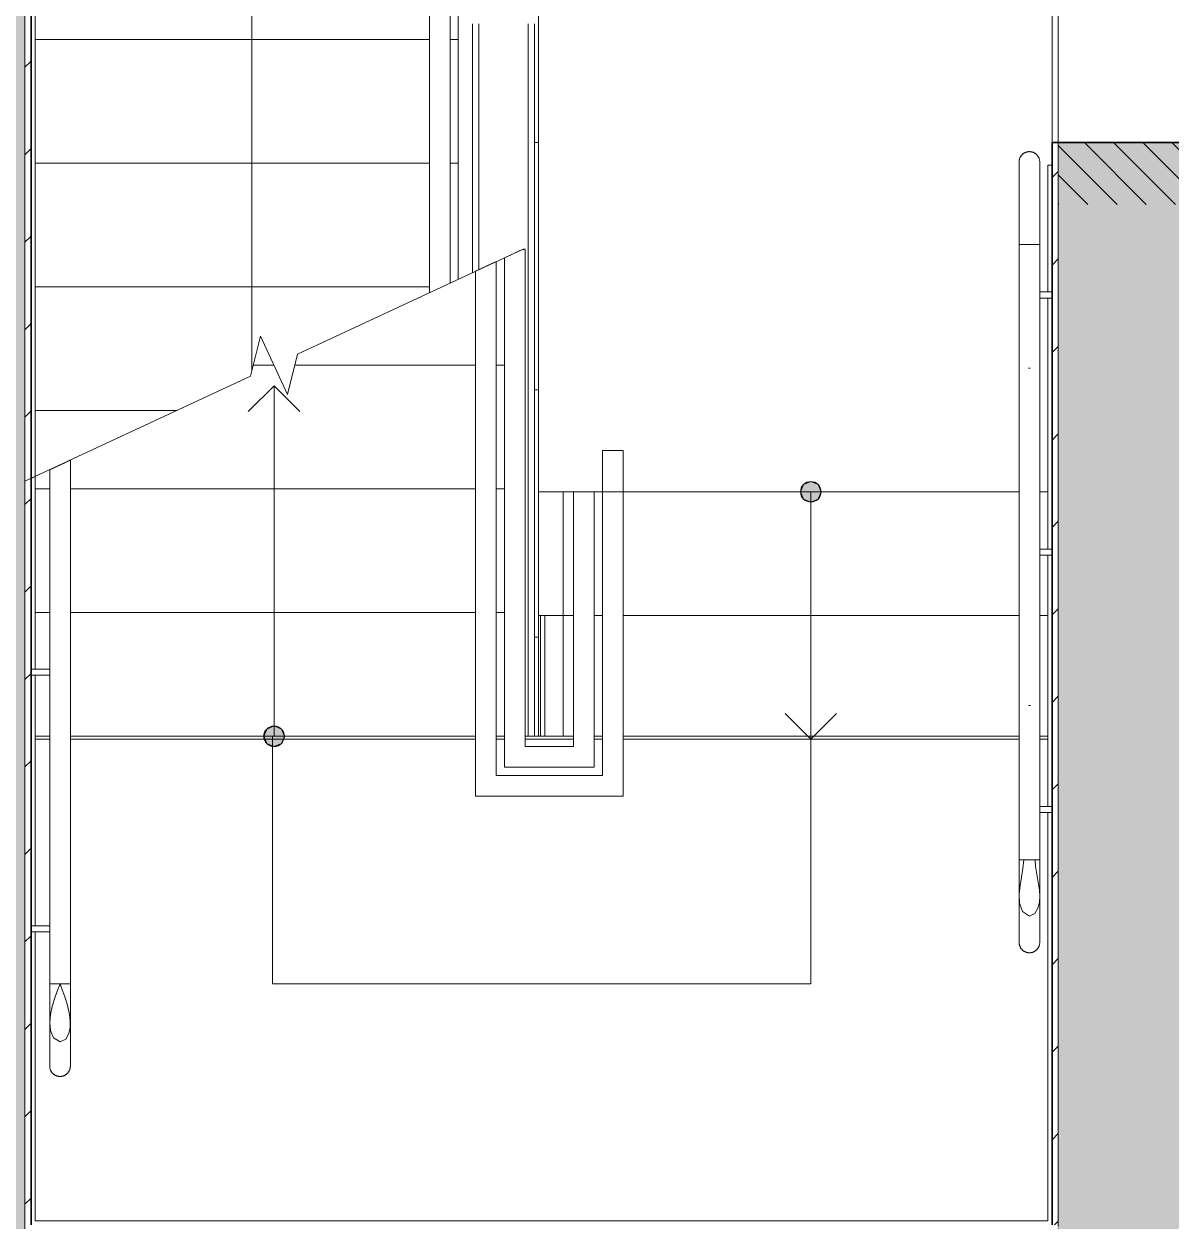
# Model space of a CAD drawing. Header units: millimetres. Extents: x -215207 to 92095, y -30385 to 123050.
# Drawn here: x 66757 to 69537, y 15385 to 18288 of the extents above; entities that cross this region are included whole.
import ezdxf

# ---------------------------------------------------------------- set-up
doc = ezdxf.new("R2010")
doc.units = ezdxf.units.MM
doc.linetypes.add('ADSK_Линия сетки', pattern=[25, 20, -2.5, 0, -2.5])
doc.linetypes.add('ADSK_Штриховая_ш2 п1_5', pattern=[4.5, 3, -1.5])
for name, color, linetype, lineweight in [('Двери', 7, 'Continuous', 9), ('Лестницы', 7, 'Continuous', 9), ('Ограждение', 7, 'Continuous', 9), ('Оси', 7, 'Continuous', 9), ('Перекрытие', 7, 'Continuous', 20), ('Стены внутренние', 7, 'Continuous', 20), ('Стены наружные', 7, 'Continuous', 20), ('Стены штриховка', 7, 'Continuous', 9), ('Стрелки вверх', 7, 'Continuous', 20)]:
    doc.layers.add(name, color=color, linetype=linetype, lineweight=lineweight)
doc.layers.add('Двери открывание', color=7, linetype='Continuous', lineweight=9, true_color=0xc0c0c0)
pattern_1 = [(0, (42335, 35), (500, 500), [1.676, -498.324]), (0, (42105, 55), (500, 500), [1.676, -498.324]), (0, (42110, 135), (500, 500), [5, -495]), (0, (42235, 115), (500, 500), [1.676, -498.324]), (0, (42465, 185), (500, 500), [1.676, -498.324]), (0, (42160, 250), (500, 500), [1.676, -498.324]), (0, (42055, 265), (500, 500), [1.676, -498.324]), (0, (42160, 180), (500, 500), [1.676, -498.324]), (0, (42215, 210), (500, 500), [1.676, -498.324]), (0, (42170, 25), (500, 500), [1.676, -498.324]), (0, (42250, 55), (500, 500), [1.676, -498.324]), (0, (42345, 265), (500, 500), [1.676, -498.324]), (0, (42425, 320), (500, 500), [1.676, -498.324]), (0, (42170, 400), (500, 500), [1.676, -498.324]), (0, (42230, 310), (500, 500), [1.676, -498.324]), (0, (42360, 380), (500, 500), [1.676, -498.324]), (0, (42415, 95), (500, 500), [5, -495]), (0, (42435, 160), (500, 500), [1.676, -498.324]), (0, (42350, 110), (500, 500), [1.676, -498.324]), (0, (42475, 380), (500, 500), [1.676, -498.324]), (0, (42400, 240), (500, 500), [1.676, -498.324]), (0, (42375, 175), (500, 500), [1.676, -498.324]), (0, (42305, 140), (500, 500), [1.676, -498.324]), (0, (42185, 335), (500, 500), [1.676, -498.324]), (0, (42125, 325), (500, 500), [1.676, -498.324]), (0, (42040, 410), (500, 500), [1.676, -498.324]), (0, (42295, 405), (500, 500), [1.676, -498.324]), (0, (42280, 325), (500, 500), [1.676, -498.324]), (0, (42295, 235), (500, 500), [1.676, -498.324]), (0, (42095, 180), (500, 500), [1.676, -498.324]), (0, (42050, 110), (500, 500), [1.676, -498.324]), (0, (42040, 35), (500, 500), [1.676, -498.324]), (0, (42435, 285), (500, 500), [1.676, -498.324]), (0, (42475, 445), (500, 500), [1.676, -498.324]), (0, (42365, 460), (500, 500), [1.676, -498.324]), (0, (42305, 435), (500, 500), [1.676, -498.324]), (0, (42120, 450), (500, 500), [1.676, -498.324]), (0, (42035, 330), (500, 500), [1.676, -498.324]), (0, (42100, 375), (500, 500), [1.676, -498.324]), (45, (42160, 115), (0, 499.9994), [7.071, -700.035]), (26.565, (42165, 120), (500.0009, 500), [11.181, -1106.854]), (26.565, (42175, 125), (500.0009, 500), [11.181, -1106.854]), (0, (42185, 130), (500, 500), [10, -490]), (296.565, (42195, 130), (500, -500.0009), [11.181, -1106.854]), (270, (42200, 120), (500, -500), [5, -495]), (213.69, (42200, 115), (-500.0004, -499.99923), [18.028, -1784.748]), (225, (42185, 105), (6e-14, -499.9994), [7.071, -700.035]), (153.435, (42180, 100), (-500.0005, -0.0004), [11.181, -1106.854]), (135, (42170, 105), (-499.9994, 6e-14), [7.071, -700.035]), (135, (42165, 110), (-499.9994, 6e-14), [7.071, -700.035]), (270, (42405, 65), (500, -500), [10, -490]), (45, (42375, 55), (0, 499.9994), [7.071, -700.035]), (225, (42405, 50), (6e-14, -499.9994), [14.142, -692.964]), (180, (42385, 35), (-500, -500), [10, -490]), (90, (42370, 40), (-500, 500), [5, -495]), (135, (42375, 35), (-499.9994, 6e-14), [7.071, -700.035]), (63.435, (42370, 45), (-0.0004, 500.0005), [11.181, -1106.854]), (206.565, (42395, 40), (-500.0009, -500), [11.181, -1106.854]), (270, (42405, 55), (500, -500), [5, -495]), (0, (42395, 65), (500, 500), [10, -490]), (18.435, (42380, 60), (999.99934, 500.00095), [15.811, -1565.327]), (296.565, (42365, 365), (500, -500.0009), [11.181, -1106.854]), (45, (42335, 355), (0, 499.9994), [7.071, -700.035]), (225, (42365, 350), (6e-14, -499.9994), [14.142, -692.964]), (153.435, (42345, 335), (-500.0005, -0.0004), [11.181, -1106.854]), (90, (42330, 340), (-500, 500), [5, -495]), (180, (42335, 340), (-500, -500), [5, -495]), (63.435, (42330, 345), (-0.0004, 500.0005), [11.181, -1106.854]), (206.565, (42355, 340), (-500.0009, -500), [11.181, -1106.854]), (225, (42370, 355), (6e-14, -499.9994), [7.071, -700.035]), (0, (42355, 365), (500, 500), [10, -490]), (18.435, (42340, 360), (999.99934, 500.00095), [15.811, -1565.327]), (315, (42135, 440), (499.9994, 0), [7.071, -700.035]), (45, (42110, 430), (0, 499.9994), [7.071, -700.035]), (225, (42140, 425), (6e-14, -499.9994), [14.142, -692.964]), (180, (42120, 415), (-500, -500), [10, -490]), (90, (42105, 420), (-500, 500), [5, -495]), (135, (42110, 415), (-499.9994, 6e-14), [7.071, -700.035]), (45, (42105, 425), (0, 499.9994), [7.071, -700.035]), (180, (42130, 415), (-500, -500), [10, -490]), (270, (42140, 435), (500, -500), [10, -490]), (0, (42125, 440), (500, 500), [10, -490]), (26.565, (42115, 435), (500.0009, 500), [11.181, -1106.854])]
pattern_2 = [(45, (42000, 8e-11), (-106.066, 106.066), [])]
pattern_3 = [(0, (0, 0), (0, 600), []), (90, (0, 0), (-600, 4e-14), [])]

# ---------------------------------------------------------------- blocks, each defined once
blk = doc.blocks.new('Дверь_Alumark_двупольная с глухим окном_S50 - Дн-3л_1_5_1700х2650_Пр_фрамуга__Антипаника-7511127-План 1 этажа _Пищеблок_ - Привязка мокрых точек')
at = {"layer": 'Двери', "lineweight": 20, "true_color": 0xff0000}
h = blk.add_hatch(dxfattribs=at)
h.set_pattern_fill('FP_14', color=1, style=0, pattern_type=2)
h.set_pattern_definition([(45, (0, 0), (-35.3553, 35.3553), [])])
h.paths.add_polyline_path([(1125, -275), (1125, 275), (975, 275), (975, -275)])
h.paths.add_polyline_path([(-725, 275), (-875, 275), (-875, -275), (-725, -275)])
at = {"layer": 'Двери', "lineweight": 35}
for p, q in [((874, 1253), (842, 1253)), ((842, 1253), (842, 1243)), ((883, 1263), (874, 1263)), ((874, 1263), (874, 1253)), ((883, 1169), (883, 1263)), ((842, 1243), (833, 1243)), ((833, 1243), (833, 1169)), ((833, 1169), (850, 1169)), ((850, 1169), (850, 1187)), ((850, 1187), (874, 1187)), ((874, 1187), (874, 1169)), ((874, 1169), (883, 1169)), ((-624, 903), (-633, 903)), ((-633, 903), (-633, 829)), ((-592, 913), (-624, 913)), ((-624, 913), (-624, 903)), ((-583, 923), (-592, 923)), ((-592, 923), (-592, 913)), ((-583, 829), (-583, 923)), ((-624, 847), (-624, 829)), ((-600, 847), (-624, 847)), ((-600, 829), (-600, 847)), ((-624, 829), (-633, 829)), ((-583, 829), (-600, 829)), ((-633, 389), (-633, 295)), ((-624, 389), (-633, 389)), ((-624, 371), (-624, 389)), ((-600, 389), (-600, 371)), ((-583, 389), (-600, 389)), ((-583, 315), (-583, 389)), ((833, 389), (833, 315)), ((833, 389), (850, 389)), ((850, 389), (850, 371)), ((874, 389), (883, 389)), ((874, 371), (874, 389)), ((883, 295), (883, 389)), ((-600, 371), (-624, 371)), ((850, 371), (874, 371)), ((-633, 295), (-624, 295)), ((-624, 295), (-624, 305)), ((-624, 305), (-592, 305)), ((-592, 305), (-592, 315)), ((-592, 315), (-583, 315)), ((833, 315), (842, 315)), ((842, 315), (842, 305)), ((842, 305), (874, 305)), ((874, 305), (874, 295)), ((874, 295), (883, 295))]:
    blk.add_line(p, q, dxfattribs=at)
at = {"layer": 'Двери'}
for p, q in [((833, 1169), (833, 389)), ((850, 371), (850, 1187)), ((850, 1187), (874, 1187)), ((874, 1187), (874, 371)), ((883, 389), (883, 1169)), ((-624, 847), (-624, 371)), ((-600, 847), (-624, 847)), ((-600, 371), (-600, 847)), ((-633, 829), (-633, 389)), ((-583, 389), (-583, 829)), ((-624, 371), (-600, 371)), ((874, 371), (850, 371)), ((-725, 275), (-725, 225)), ((-705, 275), (-725, 275)), ((-705, 225), (-705, 275)), ((-658, 275), (-705, 275)), ((-705, 275), (-705, 225)), ((-658, 266), (-658, 275)), ((-643, 266), (-658, 266)), ((-643, 234), (-643, 266)), ((908, 266), (893, 266)), ((893, 266), (893, 234)), ((908, 275), (908, 266)), ((955, 275), (908, 275)), ((975, 275), (955, 275)), ((955, 275), (955, 225)), ((955, 225), (955, 275)), ((975, 225), (975, 275)), ((-633, 234), (-643, 234)), ((-633, 225), (-633, 234)), ((893, 234), (883, 234)), ((883, 234), (883, 225)), ((-725, 225), (-705, 225)), ((-705, 225), (-633, 225)), ((883, 225), (955, 225)), ((955, 225), (975, 225))]:
    blk.add_line(p, q, dxfattribs=at)
at = {"layer": 'Двери', "linetype": 'ADSK_Штриховая_ш2 п1_5'}
for p, q in [((-725, 275), (-875, 275)), ((-725, -275), (-725, 275)), ((1125, 275), (975, 275)), ((975, 275), (975, -275)), ((-875, -275), (-725, -275)), ((975, -275), (1125, -275))]:
    blk.add_line(p, q, dxfattribs=at)
at = {"layer": 'Двери открывание'}
for centre, radius, start, end in [((903, 295), 948, 91.2089, 180), ((-653, 295), 608, 360, 88.1149)]:
    blk.add_arc(centre, radius, start, end, dxfattribs=at)
blk = doc.blocks.new('Ограждение - Ограждение-533052-План 1 этажа _Пищеблок_ - Привязка мокрых точек')
at = {"layer": 'Ограждение'}
for p, q in [((25966.5, 17741.8), (25921.5, 17720.8)), ((25966.5, 17741.8), (25921.5, 17720.8)), ((25971.5, 17741.8), (25966.5, 17741.8)), ((25971.5, 17741.8), (25966.5, 17741.8)), ((25971.5, 16535.3), (25971.5, 17741.8)), ((25921.5, 16485.3), (25921.5, 17720.8)), ((25959, 17738.3), (25934, 17726.6)), ((25934, 17726.1), (25934, 17726.6)), ((25959, 17736.6), (25959, 17738.3)), ((26089, 17153.3), (26139, 17153.3)), ((26089, 17153.3), (26089, 16535.3)), ((26139, 17153.3), (26139, 16485.3)), ((26089, 16535.3), (25971.5, 16535.3)), ((26139, 16485.3), (25921.5, 16485.3))]:
    blk.add_line(p, q, dxfattribs=at)
blk = doc.blocks.new('Тип верхнего поручня - Верхний поручень_Внутренний_-533061-План 1 этажа _Пищеблок_ - Привязка мокрых точек')
at = {"layer": 'Ограждение'}
for p, q in [((25901.5, 17711.5), (25851.5, 17688.2)), ((25901.5, 16565.7), (25901.5, 17711.5)), ((25851.5, 16565.7), (25851.5, 17688.2)), ((26209, 17153.3), (26159, 17153.3)), ((26159, 17153.3), (26159, 16465.3)), ((26209, 17153.3), (26209, 16415.3)), ((25851.5, 16415.3), (25851.5, 16565.7)), ((25901.5, 16465.3), (25901.5, 16565.7)), ((26001.9, 16465.3), (25901.5, 16465.3)), ((26159, 16465.3), (26001.9, 16465.3)), ((26001.9, 16415.3), (25851.5, 16415.3)), ((26209, 16415.3), (26001.9, 16415.3))]:
    blk.add_line(p, q, dxfattribs=at)
blk = doc.blocks.new('Тип перил - Перила_Внутренний_-1136443-План 1 этажа _Пищеблок_ - Привязка мокрых точек')
at = {"layer": 'Ограждение'}
for p, q in [((26159, 17253.3), (26159, 17153.3)), ((26186.4, 17253.3), (26181.7, 17253.3)), ((26209, 17153.3), (26209, 17253.3))]:
    blk.add_line(p, q, dxfattribs=at)
blk = doc.blocks.new('Тип перил - Перила_Внутренний_-V4-План 1 этажа _Пищеблок_ - Привязка мокрых точек')
at = {"layer": 'Ограждение'}
for p, q in [((26209, 17253.3), (26159, 17253.3)), ((26159, 17253.3), (26159, 17153.3)), ((26209, 17253.3), (26209, 17153.3))]:
    blk.add_line(p, q, dxfattribs=at)
blk = doc.blocks.new('Ограждение - Ограждение-2091208-План 1 этажа _Пищеблок_ - Привязка мокрых точек')
at = {"layer": 'Ограждение'}
for p, q in [((25809.4, 19760.3), (25844, 19760.3)), ((25809.4, 19450.3), (25809.4, 19760.3)), ((25809.4, 17668.5), (25809.4, 19450.3))]:
    blk.add_line(p, q, dxfattribs=at)
blk = doc.blocks.new('Тип верхнего поручня - Верхний поручень_Внутренний_-2091241-План 1 этажа _Пищеблок_ - Привязка мокрых точек')
at = {"layer": 'Ограждение'}
for p, q in [((25739.4, 19760.3), (25739.4, 19457.7)), ((25766.8, 19760.3), (25762.1, 19760.3)), ((25789.4, 19457.7), (25789.4, 19760.3)), ((25739.4, 19457.7), (25739.4, 17635.9)), ((25789.4, 17659.2), (25789.4, 19457.7))]:
    blk.add_line(p, q, dxfattribs=at)
blk.add_open_spline([(25766.4, 19450.3), (25765.7, 19450.3), (25764.4, 19450.3), (25763.1, 19450.3), (25762.5, 19450.3)], degree=3, dxfattribs=at)
blk = doc.blocks.new('Тип верхнего поручня - Верхний поручень_Внутренний_-V5-План 1 этажа _Пищеблок_ - Привязка мокрых точек')
at = {"layer": 'Ограждение'}
for p, q in [((25739.4, 19760.3), (25789.4, 19760.3)), ((25739.4, 19450.3), (25739.4, 19760.3)), ((25789.4, 19450.3), (25789.4, 19760.3)), ((25739.4, 17635.9), (25739.4, 19450.3)), ((25789.4, 17659.2), (25789.4, 19450.3))]:
    blk.add_line(p, q, dxfattribs=at)
blk = doc.blocks.new('Тип перил - Перила_Внутренний_-2456860-План 1 этажа _Пищеблок_ - Привязка мокрых точек')
at = {"layer": 'Ограждение'}
for p, q in [((27169, 17753.3), (27169, 17452.8)), ((27196.4, 17753.3), (27191.7, 17753.3)), ((27219, 17452.8), (27219, 17753.3)), ((27169, 17446.3), (27169, 16587.2)), ((27219, 16587.2), (27219, 17446.3)), ((27196.6, 16634.9), (27191.4, 16634.9))]:
    blk.add_line(p, q, dxfattribs=at)
blk.add_open_spline([(27196, 17453.3), (27195.4, 17453.3), (27194, 17453.3), (27192.7, 17453.3), (27192, 17453.3)], degree=3, dxfattribs=at)
blk = doc.blocks.new('Тип перил - D50 шаг 400-6065766-План 1 этажа _Пищеблок_ - Привязка мокрых точек')
at = {"layer": 'Ограждение'}
for p, q in [((0, 2.3), (0, 0)), ((0, 0), (0, -2.3))]:
    blk.add_line(p, q, dxfattribs=at)
at = {"layer": 'Ограждение', "flags": 128}
for points in [[(0, 25), (8, 25), (16, 25), (23.9, 25), (31.9, 25), (39.7, 25), (47.5, 25), (55.3, 25), (62.9, 25), (70.5, 25), (77.9, 25), (85.2, 25), (92.4, 25), (99.4, 25), (106.2, 25), (112.9, 25), (119.4, 25), (125.8, 25), (131.9, 25), (137.8, 25), (143.5, 25), (148.9, 25), (154.1, 25), (159.1, 25), (163.8, 25), (168.3, 25), (172.5, 25), (176.4, 25), (180, 25), (183.4, 25), (186.4, 25), (189.2, 25), (191.6, 25), (193.7, 25), (195.6, 25), (197.1, 25), (198.3, 25), (199.2, 25), (199.7, 25), (200, 25), (200, 25)], [(200, 25), (199.8, 25), (199.4, 25), (198.6, 25), (197.4, 25), (196, 25), (194.3, 25), (192.2, 25), (189.8, 25), (187.2, 25), (184.2, 25), (181, 25), (177.4, 25), (173.6, 25), (169.5, 25), (165.1, 25), (160.4, 25), (155.5, 25), (150.4, 25), (145, 25), (139.3, 25), (133.5, 25), (127.4, 25), (121.2, 25), (114.7, 25), (108.1, 25), (101.2, 25), (94.3, 25), (87.1, 25), (79.9, 25), (72.5, 25), (65, 25), (57.3, 25), (49.6, 25), (41.8, 25), (34, 25), (26.1, 25), (18.1, 25), (10.2, 25), (2.2, 25), (0, 25)], [(200, 25), (201, 25), (202, 24.9), (203, 24.8), (204, 24.7), (205, 24.5), (205.9, 24.3), (206.9, 24), (207.9, 23.7), (208.8, 23.4), (209.7, 23), (210.6, 22.6), (211.5, 22.2), (212.4, 21.7), (213.3, 21.2), (214.1, 20.6), (214.9, 20.1), (215.7, 19.4), (216.5, 18.8), (217.2, 18.1), (217.9, 17.4), (218.6, 16.7), (219.3, 15.9), (219.9, 15.1), (220.5, 14.3), (221, 13.5), (221.6, 12.7), (222, 11.8), (222.5, 10.9), (222.9, 10), (223.3, 9.1), (223.6, 8.1), (224, 7.2), (224.2, 6.2), (224.4, 5.2), (224.6, 4.2), (224.8, 3.3), (224.9, 2.3), (225, 1.3), (225, 0.3), (225, 0)], [(0, -25), (8, -25), (16, -25), (23.9, -25), (31.9, -25), (39.7, -25), (47.5, -25), (55.3, -25), (62.9, -25), (70.5, -25), (77.9, -25), (85.2, -25), (92.4, -25), (99.4, -25), (106.2, -25), (112.9, -25), (119.4, -25), (125.8, -25), (131.9, -25), (137.8, -25), (143.5, -25), (148.9, -25), (154.1, -25), (159.1, -25), (163.8, -25), (168.3, -25), (172.5, -25), (176.4, -25), (180, -25), (183.4, -25), (186.4, -25), (189.2, -25), (191.6, -25), (193.7, -25), (195.6, -25), (197.1, -25), (198.3, -25), (199.2, -25), (199.7, -25), (200, -25), (200, -25)], [(200, -25), (199.8, -25), (199.4, -25), (198.6, -25), (197.4, -25), (196, -25), (194.3, -25), (192.2, -25), (189.8, -25), (187.2, -25), (184.2, -25), (181, -25), (177.4, -25), (173.6, -25), (169.5, -25), (165.1, -25), (160.4, -25), (155.5, -25), (150.4, -25), (145, -25), (139.3, -25), (133.5, -25), (127.4, -25), (121.2, -25), (114.7, -25), (108.1, -25), (101.2, -25), (94.3, -25), (87.1, -25), (79.9, -25), (72.5, -25), (65, -25), (57.3, -25), (49.6, -25), (41.8, -25), (34, -25), (26.1, -25), (18.1, -25), (10.2, -25), (2.2, -25), (0, -25)], [(225, 0), (225, -1), (224.9, -2), (224.8, -3), (224.7, -4), (224.5, -5), (224.3, -5.9), (224, -6.9), (223.7, -7.9), (223.4, -8.8), (223, -9.7), (222.6, -10.6), (222.2, -11.5), (221.7, -12.4), (221.2, -13.3), (220.6, -14.1), (220.1, -14.9), (219.4, -15.7), (218.8, -16.5), (218.1, -17.2), (217.4, -17.9), (216.7, -18.6), (215.9, -19.3), (215.1, -19.9), (214.3, -20.5), (213.5, -21), (212.7, -21.6), (211.8, -22), (210.9, -22.5), (210, -22.9), (209.1, -23.3), (208.1, -23.6), (207.2, -24), (206.2, -24.2), (205.2, -24.4), (204.2, -24.6), (203.3, -24.8), (202.3, -24.9), (201.3, -25), (200.3, -25), (200, -25)]]:
    blk.add_lwpolyline(points, dxfattribs=at)
blk = doc.blocks.new('Тип перил - D50 шаг 400-V7-План 1 этажа _Пищеблок_ - Привязка мокрых точек')
at = {"layer": 'Ограждение', "flags": 128}
for points in [[(0, 25), (8, 25), (16, 25), (23.9, 25), (31.9, 25), (39.7, 25), (47.5, 25), (55.3, 25), (62.9, 25), (70.5, 25), (77.9, 25), (85.2, 25), (92.4, 25), (99.4, 25), (106.2, 25), (112.9, 25), (119.4, 25), (125.8, 25), (131.9, 25), (137.8, 25), (143.5, 25), (148.9, 25), (154.1, 25), (159.1, 25), (163.8, 25), (168.3, 25), (172.5, 25), (176.4, 25), (180, 25), (183.4, 25), (186.4, 25), (189.2, 25), (191.6, 25), (193.7, 25), (195.6, 25), (197.1, 25), (198.3, 25), (199.2, 25), (199.7, 25), (200, 25), (200, 25)], [(136, 0), (129.8, 13.1), (117.2, 20.6), (102.8, 24.1), (88, 25), (73.2, 24.2), (58.5, 22.2), (43.9, 19.6), (29.3, 16.9), (14.8, 14.8), (0, 13.9)], [(0, -13.9), (21, -15.6), (41.7, -19.2), (62.2, -22.8), (83.3, -24.9), (104.9, -23.8), (124.8, -16.9), (136, 0)], [(200, 25), (199.8, 25), (199.4, 25), (198.6, 25), (197.4, 25), (196, 25), (194.3, 25), (192.2, 25), (189.8, 25), (187.2, 25), (184.2, 25), (181, 25), (177.4, 25), (173.6, 25), (169.5, 25), (165.1, 25), (160.4, 25), (155.5, 25), (150.4, 25), (145, 25), (139.3, 25), (133.5, 25), (127.4, 25), (121.2, 25), (114.7, 25), (108.1, 25), (101.2, 25), (94.3, 25), (88.7, 25)], [(200, 25), (201, 25), (202, 24.9), (203, 24.8), (204, 24.7), (205, 24.5), (205.9, 24.3), (206.9, 24), (207.9, 23.7), (208.8, 23.4), (209.7, 23), (210.6, 22.6), (211.5, 22.2), (212.4, 21.7), (213.3, 21.2), (214.1, 20.6), (214.9, 20.1), (215.7, 19.4), (216.5, 18.8), (217.2, 18.1), (217.9, 17.4), (218.6, 16.7), (219.3, 15.9), (219.9, 15.1), (220.5, 14.3), (221, 13.5), (221.6, 12.7), (222, 11.8), (222.5, 10.9), (222.9, 10), (223.3, 9.1), (223.6, 8.1), (224, 7.2), (224.2, 6.2), (224.4, 5.2), (224.6, 4.2), (224.8, 3.3), (224.9, 2.3), (225, 1.3), (225, 0.3), (225, 0)], [(225, 0), (225, -1), (224.9, -2), (224.8, -3), (224.7, -4), (224.5, -5), (224.3, -5.9), (224, -6.9), (223.7, -7.9), (223.4, -8.8), (223, -9.7), (222.6, -10.6), (222.2, -11.5), (221.7, -12.4), (221.2, -13.3), (220.6, -14.1), (220.1, -14.9), (219.4, -15.7), (218.8, -16.5), (218.1, -17.2), (217.4, -17.9), (216.7, -18.6), (215.9, -19.3), (215.1, -19.9), (214.3, -20.5), (213.5, -21), (212.7, -21.6), (211.8, -22), (210.9, -22.5), (210, -22.9), (209.1, -23.3), (208.1, -23.6), (207.2, -24), (206.2, -24.2), (205.2, -24.4), (204.2, -24.6), (203.3, -24.8), (202.3, -24.9), (201.3, -25), (200.3, -25), (200, -25)], [(200, -25), (199.8, -25), (199.4, -25), (198.6, -25), (197.4, -25), (196, -25), (194.3, -25), (192.2, -25), (189.8, -25), (187.2, -25), (184.2, -25), (181, -25), (177.4, -25), (173.6, -25), (169.5, -25), (165.1, -25), (160.4, -25), (155.5, -25), (150.4, -25), (145, -25), (139.3, -25), (133.5, -25), (127.4, -25), (121.2, -25), (114.7, -25), (108.1, -25), (101.2, -25), (94.3, -25), (87.1, -25), (79.9, -25), (72.5, -25), (65, -25), (57.3, -25), (49.6, -25), (41.8, -25), (34, -25), (26.1, -25), (18.1, -25), (10.2, -25), (2.2, -25), (0, -25)], [(88.7, -25), (95.8, -25), (102.8, -25), (109.5, -25), (116.2, -25), (122.6, -25), (128.8, -25), (134.8, -25), (140.6, -25), (146.2, -25), (151.5, -25), (156.6, -25), (161.5, -25), (166.1, -25), (170.4, -25), (174.4, -25), (178.2, -25), (181.7, -25), (184.9, -25), (187.8, -25), (190.4, -25), (192.7, -25), (194.7, -25), (196.4, -25), (197.7, -25), (198.8, -25), (199.5, -25), (199.9, -25), (200, -25)]]:
    blk.add_lwpolyline(points, dxfattribs=at)
blk = doc.blocks.new('Тип перил - Перила_Внутренний_-V8-План 1 этажа _Пищеблок_ - Привязка мокрых точек')
at = {"layer": 'Ограждение'}
for p, q in [((27219, 17753.3), (27169, 17753.3)), ((27169, 17753.3), (27169, 17453.3)), ((27219, 17753.3), (27219, 17453.3)), ((27169, 17453.3), (27169, 16560.3)), ((27219, 17453.3), (27219, 16560.3)), ((27169, 16560.3), (27169, 16260.3)), ((27219, 16560.3), (27219, 16260.3)), ((27219, 16260.3), (27169, 16260.3))]:
    blk.add_line(p, q, dxfattribs=at)
blk = doc.blocks.new('ADSK_Ограждение_Опоры_Г_образная - D15 высота60 консоль80-16089-План 1 этажа _Пищеблок_ - Привязка мокрых точек')
at = {"layer": 'Ограждение'}
for p, q in [((-7.5, 55), (-7.5, 25)), ((7.5, 25), (7.5, 55))]:
    blk.add_line(p, q, dxfattribs=at)
blk = doc.blocks.new('Ограждение - Ограждение-4583664-План 1 этажа _Пищеблок_ - Привязка мокрых точек')
at = {"layer": 'Ограждение'}
for p, q in [((26009, 16560.3), (26009, 16853.3)), ((26019, 16560.3), (26019, 16853.3))]:
    blk.add_line(p, q, dxfattribs=at)
blk = doc.blocks.new('Ограждение - Ограждение-4584285-План 1 этажа _Пищеблок_ - Привязка мокрых точек')
at = {"layer": 'Ограждение'}
for p, q in [((27239, 17945.3), (27249, 17945.3)), ((27239, 17638.2), (27239, 17945.3)), ((27239, 17014.3), (27239, 17623.2)), ((24784, 17190.4), (24774, 17185.7)), ((24784, 17190.4), (24784, 16723.2)), ((27239, 16390.4), (27239, 16999.3)), ((24784, 16707.9), (24784, 16260.3)), ((27239, 15385.3), (27239, 16375.4)), ((24784, 16260.3), (24784, 16100.8)), ((24784, 16085.8), (24784, 15385.3)), ((24784, 15385.3), (27239, 15385.3))]:
    blk.add_line(p, q, dxfattribs=at)
blk = doc.blocks.new('Ограждение - Ограждение-4584666-План 1 этажа _Пищеблок_ - Привязка мокрых точек')
at = {"layer": 'Ограждение'}
h = blk.add_hatch(dxfattribs=at)
h.set_pattern_fill('FP_25', color=256, style=0, pattern_type=2)
h.set_pattern_definition(pattern_3)
h.paths.add_polyline_path([(27260.2, 19690.3), (27264, 19690.3), (27264, 19700.3), (25994, 19700.3), (26004, 19690.3), (27249, 19690.3)])
h = blk.add_hatch(dxfattribs=at)
h.set_pattern_fill('FP_25', color=256, style=0, pattern_type=2)
h.set_pattern_definition(pattern_3)
h.paths.add_polyline_path([(25994, 16560.3), (26004, 16560.3), (26004, 19690.3), (25994, 19700.3), (25994, 16587.6)])
for p, q in [((26004, 19690.3), (25994, 19700.3)), ((25994, 19700.3), (26004, 19690.3)), ((27264, 19690.3), (26004, 19690.3)), ((26004, 19690.3), (26004, 16560.3)), ((27264, 19690.3), (27264, 19700.3)), ((27264, 19700.3), (27264, 19690.3))]:
    blk.add_line(p, q, dxfattribs=at)
blk = doc.blocks.new('Ограждение - Ограждение-4584789-План 1 этажа _Пищеблок_ - Привязка мокрых точек')
at = {"layer": 'Ограждение'}
for p, q in [((24784, 19750.3), (24784, 19450.3)), ((24784, 19450.3), (24784, 17190.4))]:
    blk.add_line(p, q, dxfattribs=at)
blk = doc.blocks.new('Тип перил - D50 шаг 400-V13-План 1 этажа _Пищеблок_ - Привязка мокрых точек')
at = {"layer": 'Ограждение', "flags": 128}
for points in [[(0, 25), (8, 25), (16, 25), (23.9, 25), (31.9, 25), (39.7, 25), (47.5, 25), (55.3, 25), (62.9, 25), (70.5, 25), (77.9, 25), (85.2, 25), (92.4, 25), (99.4, 25), (106.2, 25), (112.9, 25), (119.4, 25), (125.8, 25), (131.9, 25), (137.8, 25), (143.5, 25), (148.9, 25), (154.1, 25), (159.1, 25), (163.8, 25), (168.3, 25), (172.5, 25), (176.4, 25), (180, 25), (183.4, 25), (186.4, 25), (189.2, 25), (191.6, 25), (193.7, 25), (195.6, 25), (197.1, 25), (198.3, 25), (199.2, 25), (199.7, 25), (200, 25), (200, 25)], [(141.4, 0), (134.8, 13.8), (121.2, 21.4), (105.9, 24.6), (90.2, 24.8), (74.6, 23), (59.3, 19.8), (44.2, 15.7), (29.3, 10.8), (14.6, 5.5), (0, 0)], [(0, 0), (18.1, -6.8), (36.5, -13.2), (55.3, -18.8), (74.7, -23), (94.1, -25), (113.6, -23.5), (131.7, -16.2), (141.4, 0)], [(200, 25), (199.8, 25), (199.4, 25), (198.6, 25), (197.4, 25), (196, 25), (194.3, 25), (192.2, 25), (189.8, 25), (187.2, 25), (184.2, 25), (181, 25), (177.4, 25), (173.6, 25), (169.5, 25), (165.1, 25), (160.4, 25), (155.5, 25), (150.4, 25), (145, 25), (139.3, 25), (133.5, 25), (127.4, 25), (121.2, 25), (114.7, 25), (108.1, 25), (101.2, 25), (96.8, 25)], [(200, 25), (201, 25), (202, 24.9), (203, 24.8), (204, 24.7), (205, 24.5), (205.9, 24.3), (206.9, 24), (207.9, 23.7), (208.8, 23.4), (209.7, 23), (210.6, 22.6), (211.5, 22.2), (212.4, 21.7), (213.3, 21.2), (214.1, 20.6), (214.9, 20.1), (215.7, 19.4), (216.5, 18.8), (217.2, 18.1), (217.9, 17.4), (218.6, 16.7), (219.3, 15.9), (219.9, 15.1), (220.5, 14.3), (221, 13.5), (221.6, 12.7), (222, 11.8), (222.5, 10.9), (222.9, 10), (223.3, 9.1), (223.6, 8.1), (224, 7.2), (224.2, 6.2), (224.4, 5.2), (224.6, 4.2), (224.8, 3.3), (224.9, 2.3), (225, 1.3), (225, 0.3), (225, 0)], [(225, 0), (225, -1), (224.9, -2), (224.8, -3), (224.7, -4), (224.5, -5), (224.3, -5.9), (224, -6.9), (223.7, -7.9), (223.4, -8.8), (223, -9.7), (222.6, -10.6), (222.2, -11.5), (221.7, -12.4), (221.2, -13.3), (220.6, -14.1), (220.1, -14.9), (219.4, -15.7), (218.8, -16.5), (218.1, -17.2), (217.4, -17.9), (216.7, -18.6), (215.9, -19.3), (215.1, -19.9), (214.3, -20.5), (213.5, -21), (212.7, -21.6), (211.8, -22), (210.9, -22.5), (210, -22.9), (209.1, -23.3), (208.1, -23.6), (207.2, -24), (206.2, -24.2), (205.2, -24.4), (204.2, -24.6), (203.3, -24.8), (202.3, -24.9), (201.3, -25), (200.3, -25), (200, -25)], [(200, -25), (199.8, -25), (199.4, -25), (198.6, -25), (197.4, -25), (196, -25), (194.3, -25), (192.2, -25), (189.8, -25), (187.2, -25), (184.2, -25), (181, -25), (177.4, -25), (173.6, -25), (169.5, -25), (165.1, -25), (160.4, -25), (155.5, -25), (150.4, -25), (145, -25), (139.3, -25), (133.5, -25), (127.4, -25), (121.2, -25), (114.7, -25), (108.1, -25), (101.2, -25), (94.3, -25), (87.1, -25), (79.9, -25), (72.5, -25), (65, -25), (57.3, -25), (49.6, -25), (41.8, -25), (34, -25), (26.1, -25), (18.1, -25), (10.2, -25), (2.2, -25), (0, -25)], [(96.8, -25), (103.7, -25), (110.5, -25), (117.1, -25), (123.5, -25), (129.6, -25), (135.6, -25), (141.4, -25), (146.9, -25), (152.3, -25), (157.3, -25), (162.1, -25), (166.7, -25), (171, -25), (175, -25), (178.7, -25), (182.2, -25), (185.3, -25), (188.2, -25), (190.7, -25), (193, -25), (194.9, -25), (196.6, -25), (197.9, -25), (198.9, -25), (199.6, -25), (199.9, -25), (200, -25)]]:
    blk.add_lwpolyline(points, dxfattribs=at)
blk = doc.blocks.new('Тип перил - Перила_Внутренний_-6033549-План 1 этажа _Пищеблок_ - Привязка мокрых точек')
at = {"layer": 'Ограждение'}
for p, q in [((24869, 17230), (24819, 17206.7)), ((24869, 16260.3), (24869, 17230)), ((24819, 16260.3), (24819, 17206.7)), ((24819, 15960.3), (24819, 16260.3)), ((24869, 15960.3), (24869, 16260.3)), ((24819, 15960.3), (24869, 15960.3))]:
    blk.add_line(p, q, dxfattribs=at)
blk = doc.blocks.new('ADSK_Ограждение_Опоры_Г_образная - D15 высота60 консоль80-V14-План 1 этажа _Пищеблок_ - Привязка мокрых точек')
at = {"layer": 'Ограждение'}
for p, q in [((-7.5, 70), (-7.5, 25)), ((7.5, 25), (7.5, 70))]:
    blk.add_line(p, q, dxfattribs=at)

msp = doc.modelspace()

# ---------------------------------------------------------------- hatches: boundary and pattern name
at = {"layer": 'Стены внутренние', "lineweight": 9, "true_color": 0xc0c0c0}
h = msp.add_hatch(dxfattribs=at)
h.set_pattern_fill('FP_1', color=9, style=0, pattern_type=2)
h.set_pattern_definition(pattern_1)
h.paths.add_polyline_path([(69562, 14810.3), (69814, 14810.3), (69814, 18000.3), (69264, 18000.3), (69264, 14810.3)])
h.paths.add_polyline_path([(69814, 19700.3), (69814, 21445.3), (69264, 21445.3), (69264, 19700.3), (69764, 19700.3)])
h.paths.add_polyline_path([(69814, 22665.3), (69814, 26760.3), (69264, 26760.3), (69264, 22665.3), (69764, 22665.3)])
h = msp.add_hatch(dxfattribs=at)
h.set_pattern_fill('FP_1', color=9, style=0, pattern_type=2)
h.set_pattern_definition(pattern_1)
h.paths.add_polyline_path([(66401, 15360.3), (66759, 15360.3), (66759, 19735.3), (66369, 19735.3), (66369, 15360.3)])
h.paths.add_polyline_path([(66759, 20850.3), (66759, 21060.3), (66369, 21060.3), (66369, 20850.3), (66689, 20850.3)])
at = {"layer": 'Стены наружные', "lineweight": 9}
h = msp.add_hatch(dxfattribs=at)
h.set_pattern_fill('FP_22', color=256, style=0, pattern_type=2)
h.set_pattern_definition(pattern_2)
h.paths.add_polyline_path([(66774, 15360.3), (66774, 19780.3), (66759, 19780.3), (66759, 15360.3)])
h = msp.add_hatch(dxfattribs=at)
h.set_pattern_fill('FP_22', color=256, style=0, pattern_type=2)
h.set_pattern_definition(pattern_2)
h.paths.add_polyline_path([(69260.2, 15375.3), (69264, 15375.3), (69264, 18000.3), (69249, 18000.3), (69249, 15375.3)])
h.paths.add_polyline_path([(69249, 19700.3), (69264, 19700.3), (69264, 19715.3), (69249, 19715.3)])
at = {"layer": 'Стрелки вверх'}
for points in [[(68664, 17128.3), (68681.7, 17135.7), (68689, 17153.3), (68681.7, 17171), (68664, 17178.3), (68646.3, 17171), (68639, 17153.3), (68646.3, 17135.7)], [(67362.8, 16535.3), (67380.5, 16542.6), (67387.8, 16560.3), (67380.5, 16577.9), (67362.8, 16585.3), (67345.1, 16577.9), (67337.8, 16560.3), (67345.1, 16542.6), (67354.1, 16538.9)]]:
    msp.add_hatch(color=256, dxfattribs=at).paths.add_polyline_path(points)
h = msp.add_hatch(color=256, dxfattribs=at)
edge = h.paths.add_edge_path()
edge.add_arc((68664, 17153.3), 25, 0, 360)
h = msp.add_hatch(color=256, dxfattribs=at)
edge = h.paths.add_edge_path()
edge.add_arc((67362.8, 16560.3), 25, 0, 360)

# ---------------------------------------------------------------- linework, layer by layer
at = {"layer": 'Лестницы'}
for p, q in [((66784, 18250.3), (67739.4, 18250.3)), ((66784, 18250.3), (67739.4, 18250.3)), ((67789.4, 18250.3), (67809.4, 18250.3)), ((67789.4, 18250.3), (67809.4, 18250.3)), ((66784, 17950.3), (67739.4, 17950.3)), ((66784, 17950.3), (67739.4, 17950.3)), ((67789.4, 17950.3), (67809.4, 17950.3)), ((67789.4, 17950.3), (67809.4, 17950.3)), ((67966.5, 17741.8), (67419.4, 17486.7)), ((67966.5, 17739.7), (67966.5, 17741.8)), ((66784, 17650.3), (67739.4, 17650.3)), ((66784, 17650.3), (67739.4, 17650.3)), ((67329.8, 17531.1), (67306.1, 17433.9)), ((67395.8, 17389.5), (67329.8, 17531.1)), ((67419.4, 17486.7), (67395.8, 17389.5)), ((67312.5, 17460.3), (67362.8, 17460.3)), ((67312.5, 17460.3), (67362.8, 17460.3)), ((67413, 17460.3), (67851.5, 17460.3)), ((67413, 17460.3), (67851.5, 17460.3)), ((67901.5, 17460.3), (67921.5, 17460.3)), ((67901.5, 17460.3), (67921.5, 17460.3)), ((67306.1, 17433.9), (66759, 17178.7)), ((66784, 17350.3), (67126.9, 17350.3)), ((66784, 17350.3), (67126.9, 17350.3)), ((66784, 17160.3), (66819, 17160.3)), ((66784, 17160.3), (66819, 17160.3)), ((66869, 17160.3), (67851.5, 17160.3)), ((66869, 17160.3), (67851.5, 17160.3)), ((67901.5, 17160.3), (67921.5, 17160.3)), ((67901.5, 17160.3), (67921.5, 17160.3)), ((68089, 17153.3), (68064, 17153.3)), ((68064, 17153.3), (68064, 16853.3)), ((68089, 17153.3), (68064, 17153.3)), ((68159, 17153.3), (68139, 17153.3)), ((68159, 17153.3), (68139, 17153.3)), ((69169, 17153.3), (68209, 17153.3)), ((69169, 17153.3), (68209, 17153.3)), ((69239, 17153.3), (69219, 17153.3)), ((69239, 17153.3), (69219, 17153.3)), ((66784, 16860.3), (66819, 16860.3)), ((66784, 16860.3), (66819, 16860.3)), ((66869, 16860.3), (67851.5, 16860.3)), ((66869, 16860.3), (67851.5, 16860.3)), ((67901.5, 16860.3), (67921.5, 16860.3)), ((67901.5, 16860.3), (67921.5, 16860.3)), ((68064, 16853.3), (68064, 16560.3)), ((68089, 16853.3), (68064, 16853.3)), ((68089, 16853.3), (68064, 16853.3)), ((68159, 16853.3), (68139, 16853.3)), ((68159, 16853.3), (68139, 16853.3)), ((69169, 16853.3), (68209, 16853.3)), ((69169, 16853.3), (68209, 16853.3)), ((69239, 16853.3), (69219, 16853.3)), ((69239, 16853.3), (69219, 16853.3)), ((66784, 16560.3), (66819, 16560.3)), ((66784, 16560.3), (66819, 16560.3)), ((66869, 16560.3), (67851.5, 16560.3)), ((66869, 16560.3), (67851.5, 16560.3)), ((67901.5, 16560.3), (67921.5, 16560.3)), ((67901.5, 16560.3), (67921.5, 16560.3)), ((68064, 16560.3), (67971.5, 16560.3)), ((68089, 16560.3), (68064, 16560.3)), ((68089, 16553.3), (68064, 16553.3)), ((68159, 16560.3), (68139, 16560.3)), ((68159, 16553.3), (68139, 16553.3)), ((69169, 16560.3), (68209, 16560.3)), ((69169, 16553.3), (68209, 16553.3)), ((69239, 16560.3), (69219, 16560.3)), ((69239, 16553.3), (69219, 16553.3))]:
    msp.add_line(p, q, dxfattribs=at)
at = {"layer": 'Оси', "linetype": 'ADSK_Линия сетки'}
msp.add_line((69264, 28870.2), (69264, 13115.3), dxfattribs=at)
at = {"layer": 'Перекрытие', "color": 49, "true_color": 0x464646}
for p, q in [((69264, 18000.3), (69264, 19700.3)), ((68004, 17153.3), (68064, 17153.3)), ((68004, 16853.3), (68064, 16853.3)), ((66819, 16553.3), (66784, 16553.3)), ((67851.5, 16553.3), (66869, 16553.3)), ((67921.5, 16553.3), (67901.5, 16553.3)), ((68089, 16553.3), (67971.5, 16553.3)), ((68159, 16553.3), (68139, 16553.3)), ((69169, 16553.3), (68209, 16553.3)), ((69239, 16553.3), (69219, 16553.3))]:
    msp.add_line(p, q, dxfattribs=at)
at = {"layer": 'Стены внутренние'}
msp.add_line((69264, 19700.3), (69264, 15375.3), dxfattribs=at)
at = {"layer": 'Стены внутренние', "lineweight": 35}
msp.add_line((69814, 18000.3), (69264, 18000.3), dxfattribs=at)
at = {"layer": 'Стены наружные', "lineweight": 35}
for p, q in [((66774, 15375.3), (66774, 19780.3)), ((69249, 18000.3), (69249, 15375.3)), ((69264, 18000.3), (69249, 18000.3))]:
    msp.add_line(p, q, dxfattribs=at)
at = {"layer": 'Стены наружные'}
for p, q in [((69249, 18000.3), (69249, 19690.3)), ((66759, 19630.3), (66759, 15360.3)), ((67844, 17684.7), (67844, 18288)), ((67859, 18288), (67859, 17691.7)), ((67979, 16560.3), (67979, 18288.2)), ((67994, 18288.2), (67994, 16560.3))]:
    msp.add_line(p, q, dxfattribs=at)
at = {"layer": 'Стены штриховка'}
msp.add_line((69264, 15375.3), (69264, 18000.3), dxfattribs=at)
at = {"layer": 'Стрелки вверх'}
for p, q in [((67309, 18250.3), (67309, 18550.3)), ((67309, 17950.3), (67309, 18250.3)), ((67309, 17650.3), (67309, 17950.3)), ((67309, 17445.8), (67309, 17650.3)), ((67362.8, 17410.3), (67300.3, 17347.8)), ((67362.8, 17160.3), (67362.8, 17410.3)), ((67362.8, 17410.3), (67425.3, 17347.8)), ((67362.8, 16860.3), (67362.8, 17160.3)), ((68646.3, 17171), (68639, 17153.3)), ((68664, 17178.3), (68646.3, 17171)), ((68681.7, 17171), (68664, 17178.3)), ((68689, 17153.3), (68681.7, 17171)), ((68639, 17153.3), (68646.3, 17135.7)), ((68646.3, 17135.7), (68664, 17128.3)), ((68664, 17153.3), (68664, 16853.3)), ((68664, 17128.3), (68681.7, 17135.7)), ((68681.7, 17135.7), (68689, 17153.3)), ((67362.8, 16560.3), (67362.8, 16860.3)), ((68664, 16853.3), (68664, 16560.3)), ((68664, 16553.3), (68601.5, 16615.8)), ((68664, 16553.3), (68726.5, 16615.8)), ((67362.8, 16585.3), (67345.1, 16577.9)), ((67380.5, 16577.9), (67362.8, 16585.3)), ((67345.1, 16577.9), (67337.8, 16560.3)), ((67337.8, 16560.3), (67345.1, 16542.6)), ((67359, 15960.3), (67359, 16560.3)), ((67387.8, 16560.3), (67380.5, 16577.9)), ((67380.5, 16542.6), (67387.8, 16560.3)), ((68664, 16560.3), (68664, 15960.3)), ((67345.1, 16542.6), (67354.1, 16538.9)), ((67354.1, 16538.9), (67362.8, 16535.3)), ((67362.8, 16535.3), (67380.5, 16542.6)), ((68664, 15960.3), (67359, 15960.3))]:
    msp.add_line(p, q, dxfattribs=at)
for centre in [(68664, 17153.3), (67362.8, 16560.3)]:
    msp.add_circle(centre, 25, dxfattribs=at)

# ---------------------------------------------------------------- block references
at = {"layer": 'Двери', "linetype": 'ADSK_Штриховая_ш2 п1_5', "rotation": 269.9999999999999}
msp.add_blockref('Дверь_Alumark_двупольная с глухим окном_S50 - Дн-3л_1_5_1700х2650_Пр_фрамуга__Антипаника-7511127-План 1 этажа _Пищеблок_ - Привязка мокрых точек', (69539, 18975.3), dxfattribs=at)
at = {"layer": 'Ограждение'}
for name in ['Ограждение - Ограждение-4584789-План 1 этажа _Пищеблок_ - Привязка мокрых точек', 'Тип верхнего поручня - Верхний поручень_Внутренний_-2091241-План 1 этажа _Пищеблок_ - Привязка мокрых точек', 'Тип верхнего поручня - Верхний поручень_Внутренний_-V5-План 1 этажа _Пищеблок_ - Привязка мокрых точек', 'Ограждение - Ограждение-2091208-План 1 этажа _Пищеблок_ - Привязка мокрых точек', 'Ограждение - Ограждение-4584666-План 1 этажа _Пищеблок_ - Привязка мокрых точек', 'Ограждение - Ограждение-4584285-План 1 этажа _Пищеблок_ - Привязка мокрых точек', 'Ограждение - Ограждение-533052-План 1 этажа _Пищеблок_ - Привязка мокрых точек', 'Тип перил - Перила_Внутренний_-2456860-План 1 этажа _Пищеблок_ - Привязка мокрых точек', 'Тип перил - Перила_Внутренний_-V8-План 1 этажа _Пищеблок_ - Привязка мокрых точек', 'Тип верхнего поручня - Верхний поручень_Внутренний_-533061-План 1 этажа _Пищеблок_ - Привязка мокрых точек', 'Тип перил - Перила_Внутренний_-1136443-План 1 этажа _Пищеблок_ - Привязка мокрых точек', 'Тип перил - Перила_Внутренний_-V4-План 1 этажа _Пищеблок_ - Привязка мокрых точек', 'Тип перил - Перила_Внутренний_-6033549-План 1 этажа _Пищеблок_ - Привязка мокрых точек', 'Ограждение - Ограждение-4583664-План 1 этажа _Пищеблок_ - Привязка мокрых точек']:
    msp.add_blockref(name, (42000, 0), dxfattribs=at)
for name, p, rotation in [('Тип перил - D50 шаг 400-6065766-План 1 этажа _Пищеблок_ - Привязка мокрых точек', (69194, 17753.3), 90), ('ADSK_Ограждение_Опоры_Г_образная - D15 высота60 консоль80-16089-План 1 этажа _Пищеблок_ - Привязка мокрых точек', (69194, 17630.7), 270), ('ADSK_Ограждение_Опоры_Г_образная - D15 высота60 консоль80-16089-План 1 этажа _Пищеблок_ - Привязка мокрых точек', (69194, 17006.8), 270), ('ADSK_Ограждение_Опоры_Г_образная - D15 высота60 консоль80-V14-План 1 этажа _Пищеблок_ - Привязка мокрых точек', (66844, 16715.7), 89.99999999999993), ('ADSK_Ограждение_Опоры_Г_образная - D15 высота60 консоль80-16089-План 1 этажа _Пищеблок_ - Привязка мокрых точек', (69194, 16382.9), 270), ('Тип перил - D50 шаг 400-V7-План 1 этажа _Пищеблок_ - Привязка мокрых точек', (69194, 16260.3), 270), ('ADSK_Ограждение_Опоры_Г_образная - D15 высота60 консоль80-V14-План 1 этажа _Пищеблок_ - Привязка мокрых точек', (66844, 16093.3), 90), ('Тип перил - D50 шаг 400-V13-План 1 этажа _Пищеблок_ - Привязка мокрых точек', (66844, 15960.3), 270)]:
    msp.add_blockref(name, p, dxfattribs=dict(at, rotation=rotation))

doc.saveas('drawing.dxf')
